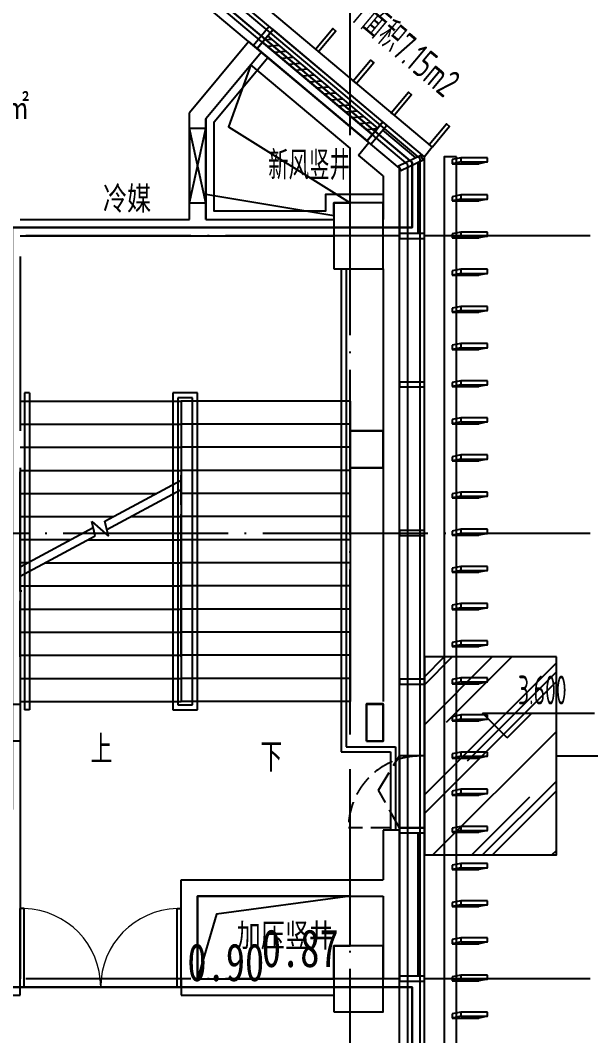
# Model space of a CAD drawing. Extents: x -228436 to 663611, y -207485 to 163917.
# Drawn here: x 516795 to 523712, y 70711 to 83012 of the extents above; entities that cross this region are included whole.
import ezdxf

# ---------------------------------------------------------------- set-up
doc = ezdxf.new("R2010")
doc.units = 0
doc.header["$LTSCALE"] = 1000
doc.linetypes.add('13#楼幕墙$0$DASH', pattern=[0.35, 0.25, -0.1])
doc.linetypes.add('X-104 13#平面$0$DOTE', pattern=[2.42, 2, -0.2, 0.02, -0.2])
doc.layers.get('0').update_dxf_attribs({"linetype": 'CONTINUOUS'})
for name, color, linetype in [('13#楼幕墙$0$A-C_幕墙龙骨', 8, 'CONTINUOUS'), ('13#楼幕墙$0$A-C_玻璃幕墙', 8, 'CONTINUOUS'), ('13#楼幕墙$0$A-C_窗', 8, 'CONTINUOUS'), ('13#楼幕墙$0$A-TECH_结构', 8, 'CONTINUOUS'), ('13#楼幕墙$0$A-金属背板', 8, 'CONTINUOUS'), ('13#楼幕墙$0$D-铝板', 8, 'CONTINUOUS'), ('X-104 13#平面$0$01-标注_标高', 8, 'CONTINUOUS'), ('X-104 13#平面$0$01-标注_符号', 8, 'CONTINUOUS'), ('X-104 13#平面$0$02-TEXT_房间', 9, 'CONTINUOUS'), ('X-104 13#平面$0$02-TEXT_标注', 8, 'CONTINUOUS'), ('X-104 13#平面$0$A-C_玻璃幕墙', 8, 'CONTINUOUS'), ('X-104 13#平面$0$A-E_栏杆', 8, 'CONTINUOUS'), ('X-104 13#平面$0$A-E_电梯', 8, 'CONTINUOUS'), ('X-104 13#平面$0$A-SUR_保温', 8, 'CONTINUOUS'), ('X-104 13#平面$0$A-TECH_暖通', 6, 'CONTINUOUS'), ('X-104 13#平面$0$A-TECH_结构', 8, 'CONTINUOUS'), ('X-104 13#平面$0$A_AXIS-轴线', 8, 'X-104 13#平面$0$DOTE'), ('X-104 13#平面$0$A_STR-砌块墙', 7, 'CONTINUOUS'), ('X-104 13#平面$0$A_STR-砼柱', 7, 'CONTINUOUS'), ('X-104 13#平面$0$DIM_SYMB', 3, 'CONTINUOUS'), ('X-104 13#平面$0$DOOR_FIRE', 8, 'CONTINUOUS'), ('X-104 13#平面$0$EH_玻璃', 8, 'CONTINUOUS'), ('X-104 13#平面$0$s-colu', 40, 'CONTINUOUS')]:
    doc.layers.add(name, color=color, linetype=linetype)
doc.layers.add('X-104 13#平面$0$000套内', color=8, linetype='CONTINUOUS', lineweight=30, plot=False)
doc.layers.add('X-104 13#平面$0$04-不打印_辅助线', color=8, linetype='CONTINUOUS', plot=False)
doc.styles.add('X-104 13#平面$0$_TCH_DIM', font='ros1.shx', dxfattribs={"width": 0.8, "bigfont": 'jd.shx'})
doc.styles.add('X-104 13#平面$0$_TCH_SPACE', font='STXIHEI.TTF', dxfattribs={"width": 0.75, "height": 5})
doc.styles.add('X-104 13#平面$0$Standard', font='ros1.shx', dxfattribs={"width": 0.75, "bigfont": 'jd.shx'})

# ---------------------------------------------------------------- blocks, each defined once
blk = doc.blocks.new('*U152')
h = blk.add_hatch()
h.set_pattern_fill('ANSI31', color=256, scale=50)
h.set_pattern_definition([(45, (-56212.376, 120006.8), (-56.1266, 56.1266), [])])
h.paths.add_polyline_path([(-1740, 100), (0, 100), (0, 200), (-1740, 200)])
for points in [[(-1740, 0), (0, 0), (0, 300), (-1740, 300)], [(-1740, 100), (0, 100), (0, 200), (-1740, 200)]]:
    blk.add_lwpolyline(points, close=True)
blk = doc.blocks.new('13#楼幕墙$0$llllei')
for p, q in [((325, 50), (0, 50)), ((0, 50), (0, 0)), ((0, 0), (325, 0)), ((325, 0), (325, 50))]:
    blk.add_line(p, q)
for points in [[(0, 50), (-105, 29)], [(-105, 29), (-105, -21)], [(0, 0), (-105, -21)], [(325, 0), (220, -21)], [(-105, -21), (220, -21)]]:
    blk.add_lwpolyline(points)
blk = doc.blocks.new('13#楼幕墙$0$eeeessew')
blk.add_lwpolyline([(50, 0), (0, 0), (0, 325), (50, 325)], close=True)
blk = doc.blocks.new('13#楼幕墙$0$A$C7A413A1D')
blk.add_lwpolyline([(-70, -300), (-10, -300), (-10, 0), (-70, 0)], close=True)
blk = doc.blocks.new('13#楼幕墙$0$A$C2B4E24BF')
at = {"linetype": '13#楼幕墙$0$DASH'}
for points in [[(5, 50), (5, 920)], [(5, 300), (460, 557), (875, 300)]]:
    blk.add_lwpolyline(points, dxfattribs=at)
blk.add_lwpolyline([(5, 0), (875, 0), (875, 300), (5, 300)], close=True)
blk.add_arc((5, 50), 870, 0, 90, dxfattribs=at)
blk = doc.blocks.new('13#楼幕墙')
at = {"layer": '13#楼幕墙$0$A-C_玻璃幕墙'}
for p, q in [((58400, 81360), (53293, 85645)), ((58350, 81337), (53288, 85584)), ((58200, 81267), (53272, 85402)), ((58350, 61350), (58350, 81337)), ((58400, 61300), (58400, 81360)), ((58200, 61500), (58200, 81267)), ((58790, 80940), (58790, 81228))]:
    blk.add_line(p, q, dxfattribs=at)
at = {"layer": '13#楼幕墙$0$A-TECH_结构'}
blk.add_lwpolyline([(4402, 77600), (-600, 77600), (-600, 60000), (21800, 60000), (21800, 61600), (58100, 61600), (58100, 81220), (53261, 85280), (38100, 76527), (38100, 72300), (12410, 72300), (4402, 77600)], dxfattribs=at)
at = {"layer": '13#楼幕墙$0$A-金属背板'}
for p, q in [((57892, 81681), (58293, 81345)), ((58320, 81292), (58320, 80430)), ((58320, 73160), (58320, 71430))]:
    blk.add_line(p, q, dxfattribs=at)
at = {"layer": '13#楼幕墙$0$D-铝板'}
blk.add_lwpolyline([(53309, 85827), (58496, 81475), (58400, 81360), (53293, 85645)], dxfattribs=at)
blk.add_lwpolyline([(58790, 81360), (58640, 81360), (58640, 61200), (58790, 61050), (58790, 81360)], close=True, dxfattribs=at)
at = {"layer": '13#楼幕墙$0$A-C_幕墙龙骨'}
for p, rotation in [((56573, 82893), 319.9999999999213), ((57951, 81736), 319.9999999999213), ((58083, 81256), 115.488553916933), ((58100, 80440), 90), ((58100, 78640), 90), ((58100, 76840), 90), ((58100, 75040), 90), ((58100, 73240), 90), ((58100, 71440), 90)]:
    blk.add_blockref('13#楼幕墙$0$A$C7A413A1D', p, dxfattribs=dict(at, rotation=rotation))
at = {"layer": '13#楼幕墙$0$A-C_窗'}
for name, p, rotation in [('*U152', (56565, 82900), 140.0000000000023), ('13#楼幕墙$0$A$C2B4E24BF', (58400, 73225), 90)]:
    blk.add_blockref(name, p, dxfattribs=dict(at, rotation=rotation))
at = {"layer": '13#楼幕墙$0$D-铝板', "rotation": 320.000000000001}
for p in [(57079, 82664), (57538, 82279), (57998, 81893), (58458, 81507)]:
    blk.add_blockref('13#楼幕墙$0$eeeessew', p, dxfattribs=at)
at = {"layer": '13#楼幕墙$0$D-铝板'}
for p in [(58840, 81296), (58840, 80846), (58840, 80396), (58840, 79946), (58840, 79496), (58840, 79046), (58840, 78596), (58840, 78146), (58840, 77696), (58840, 77246), (58840, 76796), (58840, 76346), (58840, 75896), (58840, 75446), (58840, 74996), (58840, 74546), (58840, 74096), (58840, 73646), (58840, 73196), (58840, 72746), (58840, 72296), (58840, 71846), (58840, 71396), (58840, 70946)]:
    blk.add_blockref('13#楼幕墙$0$llllei', p, dxfattribs=at)
blk = doc.blocks.new('X-104 13#平面$0$轴网')
at = {"layer": 'X-104 13#平面$0$A_AXIS-轴线', "linetype": 'X-104 13#平面$0$DOTE'}
for p, q in [((57500, -7401), (57500, 24620.3)), ((60408.4, 18000), (-2925, 18000)), ((60408.4, 9000), (-2925, 9000))]:
    blk.add_line(p, q, dxfattribs=at)
blk = doc.blocks.new('*U102')
blk.add_lwpolyline([(200, 0), (200, 900), (0, 900), (0, 0), (200, 0), (0, 900), (0, 0), (200, 900)])
blk = doc.blocks.new('X-104 13#平面$0$$DorLib2D$00000002')
for p, q in [((-0.5, 0), (-0.5, 0.4875)), ((-0.475, 0.4875), (-0.5, 0.4875)), ((-0.475, 0), (-0.475, 0.4875)), ((0.475, 0), (0.475, 0.4875)), ((0.475, 0.4875), (0.5, 0.4875)), ((0.5, 0), (0.5, 0.4875)), ((-0.5, 0), (-0.475, 0)), ((0.5, 0), (0.475, 0))]:
    blk.add_line(p, q)
at = {"lineweight": 13}
for centre, start, end in [((-0.4875, 0), 0, 88.53072), ((0.4875, 0), 91.46928, 180)]:
    blk.add_arc(centre, 0.4875, start, end, dxfattribs=at)
blk = doc.blocks.new('_FZHK')
blk.add_lwpolyline([(-0.5, -0.5), (0.5, -0.5), (0.5, 0.5), (-0.5, 0.5)], close=True)
blk = doc.blocks.new('X-104 13#平面')
at = {"layer": 'X-104 13#平面$0$EH_玻璃'}
h = blk.add_hatch(dxfattribs=at)
h.set_pattern_fill('AR-RROOF', color=256, scale=600, angle=45)
h.set_pattern_definition([(45, (0, 0), (646.5784, 1724.209), [11430, -1524, 3810, -762]), (45, (447.2, 986), (-1255.44, 177.809), [2286, -251.46, 4572, -571.5]), (45, (-188.6, 727.4), (2440.8336, 3162.8462), [6096, -1066.8, 3048, -762])])
h.paths.add_polyline_path([(60000, 75300), (58400, 75300), (58400, 72900), (60000, 72900)])
at = {"layer": 'X-104 13#平面$0$000套内'}
blk.add_lwpolyline([(4100, 77750), (4100, 68700), (-750, 68700), (-750, 59850), (21950, 59850), (21950, 61450), (58250, 61450), (58250, 71300), (48400, 71300), (48400, 73450), (53400, 73450), (53400, 80500), (58250, 80500), (58250, 81290.1), (53289, 85452.6), (37950, 76613.3), (37950, 72450), (12454.9, 72450), (4447.4, 77750)], close=True, dxfattribs=at)
at = {"layer": 'X-104 13#平面$0$01-标注_标高'}
for p, q in [((59404.2, 74318.4), (59104.2, 74618.4)), ((59104.2, 74618.4), (60460.7, 74618.4)), ((59404.2, 74318.4), (59704.2, 74618.4))]:
    blk.add_line(p, q, dxfattribs=at)
at = {"layer": 'X-104 13#平面$0$01-标注_符号'}
for p, q in [((60000, 74100), (60358.6, 74100)), ((60358.6, 74100), (61776, 74100))]:
    blk.add_line(p, q, dxfattribs=at)
at = {"layer": 'X-104 13#平面$0$A-C_玻璃幕墙'}
blk.add_lwpolyline([(60000, 75300), (58400, 75300), (58400, 72900), (60000, 72900)], close=True, dxfattribs=at)
at = {"layer": 'X-104 13#平面$0$A-E_栏杆'}
for p, q in [((57390, 80000), (57390, 74150)), ((57450, 80000), (57450, 74210)), ((53550, 78500), (53550, 74660)), ((53610, 78500), (53550, 78500)), ((53610, 78500), (53610, 74660)), ((55350, 78500), (55350, 74660)), ((55650, 78500), (55350, 78500)), ((55650, 74660), (55650, 78500)), ((55410, 78440), (55410, 74720)), ((55590, 78440), (55410, 78440)), ((55590, 74720), (55590, 78440)), ((55410, 74720), (55590, 74720)), ((53610, 74660), (53550, 74660)), ((55350, 74660), (55650, 74660)), ((57450, 74210), (58050, 74210)), ((58050, 74210), (58050, 73200)), ((57390, 74150), (57990, 74150)), ((57990, 74150), (57990, 73200)), ((58050, 73200), (57990, 73200))]:
    blk.add_line(p, q, dxfattribs=at)
at = {"layer": 'X-104 13#平面$0$A-E_电梯'}
for p, q in [((57900, 80000), (57900, 74760)), ((53500, 78400), (55450, 78400)), ((55450, 78400), (55450, 74760)), ((57500, 78400), (55450, 78400)), ((57500, 78400), (57500, 74760)), ((53500, 78120), (55450, 78120)), ((57500, 78120), (55450, 78120)), ((53500, 77840), (55450, 77840)), ((57500, 77840), (55450, 77840)), ((53500, 77560), (55450, 77560)), ((53500, 76090.8), (53500, 77540)), ((57500, 77560), (55450, 77560)), ((55450, 77142.8), (55450, 77500)), ((54524.6, 76943.5), (55450, 77442.8)), ((53500, 77280), (55148.2, 77280)), ((54548.5, 76842.8), (55450, 77329.2)), ((57500, 77280), (55450, 77280)), ((55450, 75300), (55450, 77029.2)), ((53500, 77000), (54629.2, 77000)), ((54407.9, 76767), (54366.7, 76940.6)), ((54366.7, 76940.6), (54567.7, 76761.8)), ((54567.7, 76761.8), (54524.6, 76943.5)), ((54839.8, 77000), (55450, 77000)), ((57500, 77000), (55450, 77000)), ((53500, 76390.8), (54384, 76867.7)), ((53500, 76277.2), (54407.9, 76767)), ((54110.2, 76720), (53500, 76720)), ((54320.8, 76720), (55450, 76720)), ((57500, 76720), (55450, 76720)), ((53591.2, 76440), (53500, 76440)), ((53801.8, 76440), (55450, 76440)), ((57500, 76440), (55450, 76440)), ((53500, 76160), (55450, 76160)), ((55450, 76160), (55450, 75300)), ((57500, 76160), (55450, 76160)), ((53500, 76100), (53517, 76100)), ((53500, 75300), (53500, 75977.2)), ((53500, 75880), (55450, 75880)), ((57500, 75880), (55450, 75880)), ((53500, 75600), (55450, 75600)), ((57500, 75600), (55450, 75600)), ((53500, 75320), (55450, 75320)), ((57500, 75320), (55450, 75320)), ((53500, 75040), (55450, 75040)), ((57500, 75040), (55450, 75040)), ((53500, 74760), (55450, 74760)), ((57500, 74760), (55450, 74760))]:
    blk.add_line(p, q, dxfattribs=at)
blk.add_lwpolyline([(57900, 80000), (57900, 76140)], dxfattribs=at)
at = {"layer": 'X-104 13#平面$0$A-SUR_保温'}
blk.add_lwpolyline([(57900, 80900), (57200, 80900), (57200, 80700), (55850, 80700), (55850, 81783.2), (56502.3, 82560.6)], dxfattribs=at)
at = {"layer": 'X-104 13#平面$0$A-TECH_结构'}
blk.add_lwpolyline([(58100, 61600), (58100, 81220), (53261.3, 85280.2), (38100, 76526.8), (38100, 72300), (12409.7, 72300), (4402.3, 77600), (-600, 77600), (-600, 60000), (21800, 60000), (21800, 61600)], close=True, dxfattribs=at)
at = {"layer": 'X-104 13#平面$0$A_AXIS-轴线', "linetype": 'X-104 13#平面$0$DOTE'}
blk.add_line((39500, 76800), (60408.4, 76800), dxfattribs=at)
at = {"layer": 'X-104 13#平面$0$A_STR-砌块墙'}
for p, q in [((56272.5, 82753.4), (55550, 81892.3)), ((56425.7, 82624.9), (56272.5, 82753.4)), ((56425.7, 82624.9), (55750, 81819.6)), ((55550, 80600), (55550, 81892.3)), ((55750, 80600), (55750, 81819.6)), ((57599.5, 81378.9), (57728, 81532.1)), ((58100, 81220), (57728, 81532.1)), ((57900, 81126.8), (57599.5, 81378.9)), ((58100, 81220), (58100, 80500)), ((57900, 81126.8), (57900, 80600)), ((53500, 80600), (55550, 80600)), ((55750, 80600), (57300, 80600)), ((58100, 80500), (58100, 80400)), ((53500, 80400), (55650, 80400)), ((55650, 80400), (57300, 80400)), ((57900, 80400), (57900, 80400)), ((58100, 80400), (57900, 80400)), ((53500, 80150), (53500, 78040)), ((53500, 77590), (53500, 77300)), ((53500, 77300), (53500, 74730)), ((53500, 74280), (53500, 73450)), ((53500, 73450), (53500, 71400)), ((57900, 73200), (57900, 72600)), ((58100, 73200), (57900, 73200)), ((58100, 73200), (58100, 72550)), ((55450, 71400), (55450, 72600)), ((55450, 72600), (57900, 72600)), ((58100, 72550), (58100, 71400)), ((55650, 71400), (55650, 72400)), ((55650, 72400), (57900, 72400)), ((57900, 72400), (57900, 71400)), ((53500, 71200), (53500, 71400)), ((55450, 71400), (55450, 71200)), ((55650, 71400), (57300, 71400)), ((58100, 71400), (57900, 71400)), ((53400, 71200), (53500, 71200)), ((55450, 71200), (55600, 71200)), ((55600, 71200), (57300, 71200))]:
    blk.add_line(p, q, dxfattribs=at)
at = {"layer": 'X-104 13#平面$0$DIM_SYMB'}
for points in [[(56297.2, 82471.7), (55750, 81819.6), (55750, 80907.6), (57300, 80648.9), (57300, 80800), (57500, 80800), (57500, 81462.5), (56297.2, 82471.7), (56023.7, 81722.2), (57500, 80800)], [(57500, 72399.9), (55650, 72399.9), (55650, 71400), (57300, 71400), (57300, 71800), (57500, 71800), (57500, 72399.9), (55878.6, 72181.2), (55650, 71400)]]:
    blk.add_lwpolyline(points, dxfattribs=at)
for points in [[(56525, 74365.4, 0, 0, 0), (56525, 79400, 0, 0, 0), (54475, 79400, 0, 0, 0), (54475, 77240, 80, 0, 0), (54475, 76940, 0, 0, 0)], [(54475, 74460, 0, 0, 0), (54475, 76267, 80, 0, 0), (54475, 76567, 0, 0, 0)]]:
    blk.add_lwpolyline(points, format="xyseb", dxfattribs=at)
at = {"layer": 'X-104 13#平面$0$s-colu'}
for points in [[(57500, 78040), (57900, 78040), (57900, 77590), (57500, 77590)], [(53300.2, 74278), (53300.2, 74728), (53500.2, 74728), (53500.2, 74278)], [(57700, 74278), (57700, 74728), (57900, 74728), (57900, 74278)]]:
    blk.add_lwpolyline(points, close=True, dxfattribs=at)
blk.add_blockref('X-104 13#平面$0$轴网', (0, 62400))
at = {"layer": 'X-104 13#平面$0$A-TECH_暖通'}
blk.add_blockref('*U102', (55550, 80800), dxfattribs=at)
at = {"layer": 'X-104 13#平面$0$A-TECH_结构'}
blk.add_blockref('13#楼幕墙', (0, 0), dxfattribs=at)
at = {"layer": 'X-104 13#平面$0$A_STR-砼柱'}
for p, xscale, yscale, zscale in [((57600, 80400), 600, 800, 800), ((57700, 77815), 400, 450, 450), ((57800, 74505), 200, 450, 450), ((57600, 71400), 600, 800, 800)]:
    blk.add_blockref('_FZHK', p, dxfattribs=dict(at, xscale=xscale, yscale=yscale, zscale=zscale))
at = {"layer": 'X-104 13#平面$0$DOOR_FIRE', "xscale": 1950, "yscale": 1950, "zscale": 200}
blk.add_blockref('X-104 13#平面$0$$DorLib2D$00000002', (54475, 71300), dxfattribs=at)
at = {"layer": 'X-104 13#平面$0$01-标注_标高', "color": 7, "style": 'X-104 13#平面$0$_TCH_DIM', "width": 0.64}
blk.add_text('3.600', height=350, dxfattribs=at).set_placement((59534.7, 74723.4))
at = {"layer": 'X-104 13#平面$0$01-标注_符号', "style": 'X-104 13#平面$0$_TCH_SPACE', "width": 0.75}
blk.add_text('建筑面积28.33㎡', height=285.43, dxfattribs=at).set_placement((51419.6, 81817.7))
at = {"layer": 'X-104 13#平面$0$02-TEXT_房间', "style": 'X-104 13#平面$0$_TCH_SPACE', "width": 0.75}
for s, p in [('冷媒', (54502.5, 80711.8)), ('加压竖井', (56124.1, 71784.2))]:
    blk.add_text(s, height=285.43, dxfattribs=at).set_placement(p)
at = {"layer": 'X-104 13#平面$0$02-TEXT_标注', "style": 'X-104 13#平面$0$Standard', "width": 0.75}
blk.add_text('新风竖井', height=347.29, dxfattribs=at).set_placement((56506, 81081.5))
at = {"layer": 'X-104 13#平面$0$04-不打印_辅助线', "style": 'X-104 13#平面$0$Standard', "width": 0.75}
blk.add_text('1+2百叶面积7.15m2', height=347.287, rotation=320, dxfattribs=at).set_placement((56909.7, 83513.5))
at = {"layer": 'X-104 13#平面$0$04-不打印_辅助线', "style": 'X-104 13#平面$0$_TCH_SPACE', "width": 0.75}
for s, p in [('0.87', (56428.4, 71542.6)), ('0.90', (55526, 71372.7))]:
    blk.add_text(s, height=456.68, dxfattribs=at).set_placement(p)
at = {"layer": 'X-104 13#平面$0$DIM_SYMB', "color": 7, "style": 'X-104 13#平面$0$_TCH_DIM', "width": 0.8}
for s, p in [('上', (54352.4, 74005)), ('下', (56413.2, 73910.4))]:
    blk.add_text(s, height=347.3, dxfattribs=at).set_placement(p)
blk = doc.blocks.new('104 13#平面')
blk.add_line((55750, 81820), (55750, 80600))
blk.add_blockref('X-104 13#平面', (0, 0))

msp = doc.modelspace()

# ---------------------------------------------------------------- block references
msp.add_blockref('104 13#平面', (463295.2, 0))

doc.saveas('drawing.dxf')
